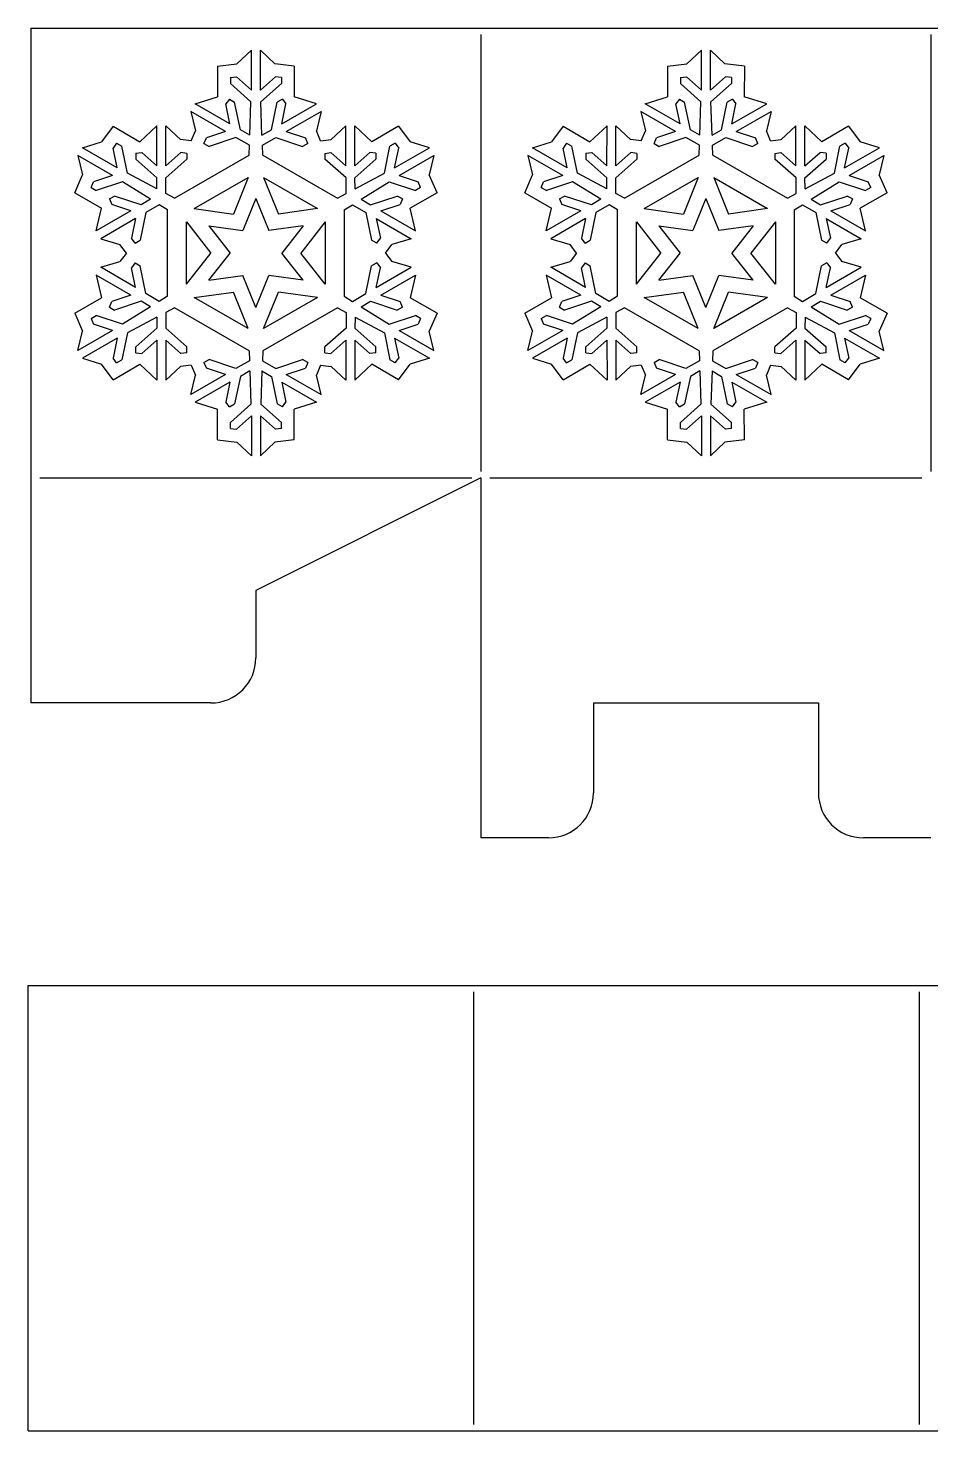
# Model space of a CAD drawing. Extents: x -153 to 132, y 187 to 406.
# Drawn here: x -153.1 to -12.7, y 187.5 to 405.7 of the extents above; entities that cross this region are included whole.
import ezdxf

# ---------------------------------------------------------------- set-up
doc = ezdxf.new("R2010")
doc.units = 0
doc.layers.get('0').update_dxf_attribs({"linetype": 'CONTINUOUS'})

msp = doc.modelspace()

# ---------------------------------------------------------------- linework, layer by layer
for p, q in [((-152.69, 405.74), (-152.69, 300.74)), ((-152.69, 405.74), (127.31, 405.74)), ((-82.69, 404.74), (-82.69, 336.74)), ((-12.69, 404.74), (-12.69, 336.74)), ((-118.39, 402.31), (-120.65, 400.17)), ((-118.39, 396.06), (-118.39, 402.31)), ((-116.99, 396.06), (-116.99, 402.31)), ((-116.99, 402.31), (-114.73, 400.17)), ((-48.39, 402.31), (-50.65, 400.17)), ((-48.39, 396.06), (-48.39, 402.31)), ((-46.99, 396.06), (-46.99, 402.31)), ((-46.99, 402.31), (-44.73, 400.17)), ((-123.67, 399.83), (-120.65, 400.17)), ((-123.67, 399.83), (-123.65, 395.02)), ((-111.71, 399.83), (-114.73, 400.17)), ((-111.71, 399.83), (-111.73, 395.02)), ((-53.67, 399.83), (-50.65, 400.17)), ((-53.67, 399.83), (-53.65, 395.02)), ((-41.71, 399.83), (-44.73, 400.17)), ((-41.71, 399.83), (-41.73, 395.02)), ((-121.66, 398.04), (-120.73, 398.15)), ((-121.66, 398.04), (-121.66, 397.11)), ((-118.39, 396.06), (-120.73, 398.15)), ((-116.99, 396.06), (-114.65, 398.15)), ((-113.72, 398.04), (-114.65, 398.15)), ((-113.72, 398.04), (-113.72, 397.11)), ((-51.66, 398.04), (-50.73, 398.15)), ((-51.66, 398.04), (-51.66, 397.11)), ((-48.39, 396.06), (-50.73, 398.15)), ((-46.99, 396.06), (-44.65, 398.15)), ((-43.72, 398.04), (-44.65, 398.15)), ((-43.72, 398.04), (-43.72, 397.11)), ((-118.46, 394.26), (-121.66, 397.11)), ((-116.92, 394.26), (-113.72, 397.11)), ((-48.46, 394.26), (-51.66, 397.11)), ((-46.92, 394.26), (-43.72, 397.11)), ((-127.14, 393.96), (-123.65, 395.02)), ((-121.72, 390.86), (-127.14, 393.96)), ((-121.81, 394.69), (-122.36, 393.93)), ((-121.72, 390.86), (-122.36, 393.93)), ((-121.81, 394.69), (-121, 394.22)), ((-120.1, 389.93), (-121, 394.22)), ((-118.64, 389.1), (-118.46, 394.26)), ((-116.74, 389.1), (-116.92, 394.26)), ((-115.28, 389.93), (-114.38, 394.22)), ((-113.57, 394.69), (-114.38, 394.22)), ((-113.66, 390.86), (-108.24, 393.96)), ((-113.66, 390.86), (-113.02, 393.93)), ((-113.57, 394.69), (-113.02, 393.93)), ((-108.24, 393.96), (-111.73, 395.02)), ((-57.14, 393.96), (-53.65, 395.02)), ((-51.72, 390.86), (-57.14, 393.96)), ((-51.81, 394.69), (-52.36, 393.93)), ((-51.72, 390.86), (-52.36, 393.93)), ((-51.81, 394.69), (-51, 394.22)), ((-50.1, 389.93), (-51, 394.22)), ((-48.64, 389.1), (-48.46, 394.26)), ((-46.74, 389.1), (-46.92, 394.26)), ((-45.28, 389.93), (-44.38, 394.22)), ((-43.57, 394.69), (-44.38, 394.22)), ((-43.66, 390.86), (-38.24, 393.96)), ((-43.66, 390.86), (-43.02, 393.93)), ((-43.57, 394.69), (-43.02, 393.93)), ((-38.24, 393.96), (-41.73, 395.02)), ((-122.41, 389.65), (-127.83, 392.75)), ((-127.83, 392.75), (-127.1, 389.73)), ((-112.97, 389.65), (-107.55, 392.75)), ((-107.55, 392.75), (-108.28, 389.73)), ((-52.41, 389.65), (-57.83, 392.75)), ((-57.83, 392.75), (-57.1, 389.73)), ((-42.97, 389.65), (-37.55, 392.75)), ((-37.55, 392.75), (-38.28, 389.73)), ((-139.89, 390.46), (-141.7, 388.02)), ((-139.89, 390.46), (-135.73, 388.04)), ((-133.07, 390.54), (-135.73, 388.04)), ((-133.1, 384.29), (-133.07, 390.54)), ((-131.7, 384.29), (-131.68, 390.53)), ((-131.68, 390.53), (-129.42, 388.39)), ((-127.76, 388.19), (-127.1, 389.73)), ((-125.76, 387.79), (-125.39, 388.65)), ((-122.41, 389.65), (-125.39, 388.65)), ((-120.79, 388.72), (-124.94, 387.33)), ((-118.7, 387.52), (-120.79, 388.72)), ((-118.64, 389.1), (-120.1, 389.93)), ((-116.74, 389.1), (-115.28, 389.93)), ((-116.68, 387.52), (-114.59, 388.72)), ((-114.59, 388.72), (-110.44, 387.33)), ((-112.97, 389.65), (-109.99, 388.65)), ((-109.62, 387.79), (-109.99, 388.65)), ((-107.62, 388.19), (-108.28, 389.73)), ((-103.7, 390.53), (-105.96, 388.39)), ((-103.68, 384.29), (-103.7, 390.53)), ((-102.31, 390.54), (-99.65, 388.04)), ((-102.28, 384.29), (-102.31, 390.54)), ((-95.49, 390.46), (-99.65, 388.04)), ((-95.49, 390.46), (-93.68, 388.02)), ((-69.89, 390.46), (-71.7, 388.02)), ((-69.89, 390.46), (-65.73, 388.04)), ((-63.07, 390.54), (-65.73, 388.04)), ((-63.1, 384.29), (-63.07, 390.54)), ((-61.7, 384.29), (-61.68, 390.53)), ((-61.68, 390.53), (-59.42, 388.39)), ((-57.76, 388.19), (-57.1, 389.73)), ((-55.76, 387.79), (-55.39, 388.65)), ((-52.41, 389.65), (-55.39, 388.65)), ((-50.79, 388.72), (-54.94, 387.33)), ((-48.7, 387.52), (-50.79, 388.72)), ((-48.64, 389.1), (-50.1, 389.93)), ((-46.74, 389.1), (-45.28, 389.93)), ((-46.68, 387.52), (-44.59, 388.72)), ((-44.59, 388.72), (-40.44, 387.33)), ((-42.97, 389.65), (-39.99, 388.65)), ((-39.62, 387.79), (-39.99, 388.65)), ((-37.62, 388.19), (-38.28, 389.73)), ((-33.7, 390.53), (-35.96, 388.39)), ((-33.68, 384.29), (-33.7, 390.53)), ((-32.31, 390.54), (-29.65, 388.04)), ((-32.28, 384.29), (-32.31, 390.54)), ((-25.49, 390.46), (-29.65, 388.04)), ((-25.49, 390.46), (-23.68, 388.02)), ((-144.68, 387.13), (-141.7, 388.02)), ((-139.27, 384.01), (-144.68, 387.13)), ((-139.35, 387.83), (-139.9, 387.08)), ((-139.27, 384.01), (-139.9, 387.08)), ((-139.35, 387.83), (-138.54, 387.36)), ((-137.68, 383.17), (-138.54, 387.36)), ((-136.36, 386.28), (-135.44, 386.38)), ((-133.1, 384.29), (-135.44, 386.38)), ((-131.7, 384.29), (-129.35, 386.36)), ((-127.76, 388.19), (-129.42, 388.39)), ((-128.42, 386.25), (-129.35, 386.36)), ((-125.76, 387.79), (-124.94, 387.33)), ((-118.75, 385.99), (-118.7, 387.52)), ((-116.63, 385.99), (-116.68, 387.52)), ((-109.62, 387.79), (-110.44, 387.33)), ((-107.62, 388.19), (-105.96, 388.39)), ((-106.96, 386.25), (-106.03, 386.36)), ((-103.68, 384.29), (-106.03, 386.36)), ((-102.28, 384.29), (-99.94, 386.38)), ((-99.01, 386.28), (-99.94, 386.38)), ((-97.7, 383.17), (-96.84, 387.36)), ((-96.03, 387.83), (-96.84, 387.36)), ((-96.11, 384.01), (-90.7, 387.13)), ((-96.11, 384.01), (-95.48, 387.08)), ((-96.03, 387.83), (-95.48, 387.08)), ((-90.7, 387.13), (-93.68, 388.02)), ((-74.68, 387.13), (-71.7, 388.02)), ((-69.27, 384.01), (-74.68, 387.13)), ((-69.35, 387.83), (-69.9, 387.08)), ((-69.27, 384.01), (-69.9, 387.08)), ((-69.35, 387.83), (-68.54, 387.36)), ((-67.68, 383.17), (-68.54, 387.36)), ((-66.36, 386.28), (-65.44, 386.38)), ((-63.1, 384.29), (-65.44, 386.38)), ((-61.7, 384.29), (-59.35, 386.36)), ((-57.76, 388.19), (-59.42, 388.39)), ((-58.42, 386.25), (-59.35, 386.36)), ((-55.76, 387.79), (-54.94, 387.33)), ((-48.75, 385.99), (-48.7, 387.52)), ((-46.63, 385.99), (-46.68, 387.52)), ((-39.62, 387.79), (-40.44, 387.33)), ((-37.62, 388.19), (-35.96, 388.39)), ((-36.96, 386.25), (-36.03, 386.36)), ((-33.68, 384.29), (-36.03, 386.36)), ((-32.28, 384.29), (-29.94, 386.38)), ((-29.01, 386.28), (-29.94, 386.38)), ((-27.7, 383.17), (-26.84, 387.36)), ((-26.03, 387.83), (-26.84, 387.36)), ((-26.11, 384.01), (-20.7, 387.13)), ((-26.11, 384.01), (-25.48, 387.08)), ((-26.03, 387.83), (-25.48, 387.08)), ((-20.7, 387.13), (-23.68, 388.02)), ((-139.97, 382.8), (-145.38, 385.92)), ((-145.38, 385.92), (-144.66, 382.89)), ((-136.36, 386.28), (-136.36, 385.35)), ((-133.1, 382.43), (-136.36, 385.35)), ((-131.71, 382.42), (-128.43, 385.32)), ((-130.36, 379.29), (-118.75, 385.99)), ((-128.42, 386.25), (-128.43, 385.32)), ((-116.63, 385.99), (-105.02, 379.29)), ((-106.96, 386.25), (-106.95, 385.32)), ((-103.67, 382.42), (-106.95, 385.32)), ((-102.28, 382.43), (-99.01, 385.35)), ((-99.01, 386.28), (-99.01, 385.35)), ((-95.41, 382.8), (-90, 385.92)), ((-90, 385.92), (-90.72, 382.89)), ((-69.97, 382.8), (-75.38, 385.92)), ((-75.38, 385.92), (-74.66, 382.89)), ((-66.36, 386.28), (-66.36, 385.35)), ((-63.1, 382.43), (-66.36, 385.35)), ((-61.71, 382.42), (-58.43, 385.32)), ((-60.36, 379.29), (-48.75, 385.99)), ((-58.42, 386.25), (-58.43, 385.32)), ((-46.63, 385.99), (-35.02, 379.29)), ((-36.96, 386.25), (-36.95, 385.32)), ((-33.67, 382.42), (-36.95, 385.32)), ((-32.28, 382.43), (-29.01, 385.35)), ((-29.01, 386.28), (-29.01, 385.35)), ((-25.41, 382.8), (-20, 385.92)), ((-20, 385.92), (-20.72, 382.89)), ((-145.87, 380.11), (-144.66, 382.89)), ((-139.97, 382.8), (-142.95, 381.81)), ((-133.11, 380.74), (-137.68, 383.17)), ((-133.11, 380.74), (-133.1, 382.43)), ((-131.72, 380), (-131.71, 382.42)), ((-127.28, 377.67), (-118.9, 382.51)), ((-118.9, 382.51), (-121.19, 376.81)), ((-116.48, 382.51), (-108.1, 377.67)), ((-116.48, 382.51), (-114.18, 376.81)), ((-103.66, 380), (-103.67, 382.42)), ((-102.27, 380.74), (-102.28, 382.43)), ((-102.27, 380.74), (-97.7, 383.17)), ((-95.41, 382.8), (-92.43, 381.81)), ((-89.51, 380.11), (-90.72, 382.89)), ((-75.87, 380.11), (-74.66, 382.89)), ((-69.97, 382.8), (-72.95, 381.81)), ((-63.11, 380.74), (-67.68, 383.17)), ((-63.11, 380.74), (-63.1, 382.43)), ((-61.72, 380), (-61.71, 382.42)), ((-57.28, 377.67), (-48.9, 382.51)), ((-48.9, 382.51), (-51.19, 376.81)), ((-46.48, 382.51), (-38.1, 377.67)), ((-46.48, 382.51), (-44.18, 376.81)), ((-33.66, 380), (-33.67, 382.42)), ((-32.27, 380.74), (-32.28, 382.43)), ((-32.27, 380.74), (-27.7, 383.17)), ((-25.41, 382.8), (-22.43, 381.81)), ((-19.51, 380.11), (-20.72, 382.89)), ((-145.87, 380.11), (-141.69, 377.72)), ((-143.32, 380.95), (-142.95, 381.81)), ((-143.32, 380.95), (-142.51, 380.49)), ((-138.44, 381.84), (-142.51, 380.49)), ((-134.06, 379.1), (-138.44, 381.84)), ((-130.36, 379.29), (-131.72, 380)), ((-105.02, 379.29), (-103.66, 380)), ((-101.32, 379.1), (-96.94, 381.84)), ((-96.94, 381.84), (-92.87, 380.49)), ((-89.51, 380.11), (-93.69, 377.72)), ((-92.06, 380.95), (-92.87, 380.49)), ((-92.06, 380.95), (-92.43, 381.81)), ((-75.87, 380.11), (-71.69, 377.72)), ((-73.32, 380.95), (-72.95, 381.81)), ((-73.32, 380.95), (-72.51, 380.49)), ((-68.44, 381.84), (-72.51, 380.49)), ((-64.06, 379.1), (-68.44, 381.84)), ((-60.36, 379.29), (-61.72, 380)), ((-35.02, 379.29), (-33.66, 380)), ((-31.32, 379.1), (-26.94, 381.84)), ((-26.94, 381.84), (-22.87, 380.49)), ((-19.51, 380.11), (-23.69, 377.72)), ((-22.06, 380.95), (-22.87, 380.49)), ((-22.06, 380.95), (-22.43, 381.81)), ((-142.52, 374.17), (-141.69, 377.72)), ((-140.48, 379.15), (-139.67, 379.61)), ((-140.48, 379.15), (-140.11, 378.29)), ((-137.12, 377.31), (-140.11, 378.29)), ((-135.51, 378.25), (-139.67, 379.61)), ((-134.06, 379.1), (-135.51, 378.25)), ((-132.72, 378.26), (-134.81, 377.05)), ((-131.42, 377.45), (-132.72, 378.26)), ((-127.28, 377.67), (-121.19, 376.81)), ((-117.69, 379.22), (-119.7, 374.23)), ((-117.69, 379.22), (-115.68, 374.23)), ((-108.1, 377.67), (-114.18, 376.81)), ((-103.95, 377.45), (-102.65, 378.26)), ((-102.65, 378.26), (-100.57, 377.05)), ((-101.32, 379.1), (-99.86, 378.25)), ((-99.86, 378.25), (-95.7, 379.61)), ((-98.25, 377.31), (-95.27, 378.29)), ((-94.9, 379.15), (-95.7, 379.61)), ((-94.9, 379.15), (-95.27, 378.29)), ((-92.85, 374.17), (-93.69, 377.72)), ((-72.52, 374.17), (-71.69, 377.72)), ((-70.48, 379.15), (-69.67, 379.61)), ((-70.48, 379.15), (-70.11, 378.29)), ((-67.12, 377.31), (-70.11, 378.29)), ((-65.51, 378.25), (-69.67, 379.61)), ((-64.06, 379.1), (-65.51, 378.25)), ((-62.72, 378.26), (-64.81, 377.05)), ((-61.42, 377.45), (-62.72, 378.26)), ((-57.28, 377.67), (-51.19, 376.81)), ((-47.69, 379.22), (-49.7, 374.23)), ((-47.69, 379.22), (-45.68, 374.23)), ((-38.1, 377.67), (-44.18, 376.81)), ((-33.95, 377.45), (-32.65, 378.26)), ((-32.65, 378.26), (-30.57, 377.05)), ((-31.32, 379.1), (-29.86, 378.25)), ((-29.86, 378.25), (-25.7, 379.61)), ((-28.25, 377.31), (-25.27, 378.29)), ((-24.9, 379.15), (-25.7, 379.61)), ((-24.9, 379.15), (-25.27, 378.29)), ((-22.85, 374.17), (-23.69, 377.72)), ((-137.12, 377.31), (-142.52, 374.17)), ((-136.42, 376.11), (-141.82, 372.96)), ((-136.42, 376.11), (-137.05, 373.03)), ((-134.81, 377.05), (-135.68, 372.75)), ((-131.42, 364.04), (-131.42, 377.45)), ((-128.48, 365.91), (-128.48, 375.58)), ((-128.48, 375.58), (-124.7, 370.74)), ((-106.89, 375.58), (-110.68, 370.74)), ((-106.89, 375.58), (-106.89, 365.91)), ((-103.95, 377.45), (-103.95, 364.04)), ((-100.57, 377.05), (-99.7, 372.75)), ((-98.96, 376.11), (-93.56, 372.96)), ((-98.96, 376.11), (-98.33, 373.03)), ((-98.25, 377.31), (-92.85, 374.17)), ((-67.12, 377.31), (-72.52, 374.17)), ((-66.42, 376.11), (-71.82, 372.96)), ((-66.42, 376.11), (-67.05, 373.03)), ((-64.81, 377.05), (-65.68, 372.75)), ((-61.42, 364.04), (-61.42, 377.45)), ((-58.48, 365.91), (-58.48, 375.58)), ((-58.48, 375.58), (-54.7, 370.74)), ((-36.89, 375.58), (-40.68, 370.74)), ((-36.89, 375.58), (-36.89, 365.91)), ((-33.95, 377.45), (-33.95, 364.04)), ((-30.57, 377.05), (-29.7, 372.75)), ((-28.96, 376.11), (-23.56, 372.96)), ((-28.96, 376.11), (-28.33, 373.03)), ((-28.25, 377.31), (-22.85, 374.17)), ((-125.03, 374.98), (-121.71, 370.74)), ((-125.03, 374.98), (-119.7, 374.23)), ((-110.35, 374.98), (-115.68, 374.23)), ((-110.35, 374.98), (-113.67, 370.74)), ((-55.03, 374.98), (-51.71, 370.74)), ((-55.03, 374.98), (-49.7, 374.23)), ((-40.35, 374.98), (-45.68, 374.23)), ((-40.35, 374.98), (-43.67, 370.74)), ((-141.82, 372.96), (-138.83, 372.08)), ((-137.83, 370.74), (-138.83, 372.08)), ((-136.49, 372.28), (-137.05, 373.03)), ((-136.49, 372.28), (-135.68, 372.75)), ((-98.89, 372.28), (-99.7, 372.75)), ((-98.89, 372.28), (-98.33, 373.03)), ((-97.55, 370.74), (-96.54, 372.08)), ((-93.56, 372.96), (-96.54, 372.08)), ((-71.82, 372.96), (-68.83, 372.08)), ((-67.83, 370.74), (-68.83, 372.08)), ((-66.49, 372.28), (-67.05, 373.03)), ((-66.49, 372.28), (-65.68, 372.75)), ((-28.89, 372.28), (-29.7, 372.75)), ((-28.89, 372.28), (-28.33, 373.03)), ((-27.55, 370.74), (-26.54, 372.08)), ((-23.56, 372.96), (-26.54, 372.08)), ((-141.82, 368.52), (-138.83, 369.4)), ((-137.83, 370.74), (-138.83, 369.4)), ((-136.49, 369.21), (-137.05, 368.46)), ((-136.49, 369.21), (-135.68, 368.73)), ((-128.48, 365.91), (-124.7, 370.74)), ((-125.03, 366.51), (-121.71, 370.74)), ((-110.35, 366.51), (-113.67, 370.74)), ((-106.89, 365.91), (-110.68, 370.74)), ((-98.89, 369.21), (-99.7, 368.73)), ((-98.89, 369.21), (-98.33, 368.46)), ((-97.55, 370.74), (-96.54, 369.4)), ((-93.56, 368.52), (-96.54, 369.4)), ((-71.82, 368.52), (-68.83, 369.4)), ((-67.83, 370.74), (-68.83, 369.4)), ((-66.49, 369.21), (-67.05, 368.46)), ((-66.49, 369.21), (-65.68, 368.73)), ((-58.48, 365.91), (-54.7, 370.74)), ((-55.03, 366.51), (-51.71, 370.74)), ((-40.35, 366.51), (-43.67, 370.74)), ((-36.89, 365.91), (-40.68, 370.74)), ((-28.89, 369.21), (-29.7, 368.73)), ((-28.89, 369.21), (-28.33, 368.46)), ((-27.55, 370.74), (-26.54, 369.4)), ((-23.56, 368.52), (-26.54, 369.4)), ((-137.12, 364.17), (-142.52, 367.32)), ((-142.52, 367.32), (-141.69, 363.77)), ((-136.42, 365.38), (-141.82, 368.52)), ((-136.42, 365.38), (-137.05, 368.46)), ((-134.81, 364.44), (-135.68, 368.73)), ((-125.03, 366.51), (-119.7, 367.26)), ((-117.69, 362.27), (-119.7, 367.26)), ((-117.69, 362.27), (-115.68, 367.26)), ((-110.35, 366.51), (-115.68, 367.26)), ((-100.57, 364.44), (-99.7, 368.73)), ((-98.96, 365.38), (-93.56, 368.52)), ((-98.96, 365.38), (-98.33, 368.46)), ((-98.25, 364.17), (-92.85, 367.32)), ((-92.85, 367.32), (-93.69, 363.77)), ((-67.12, 364.17), (-72.52, 367.32)), ((-72.52, 367.32), (-71.69, 363.77)), ((-66.42, 365.38), (-71.82, 368.52)), ((-66.42, 365.38), (-67.05, 368.46)), ((-64.81, 364.44), (-65.68, 368.73)), ((-55.03, 366.51), (-49.7, 367.26)), ((-47.69, 362.27), (-49.7, 367.26)), ((-47.69, 362.27), (-45.68, 367.26)), ((-40.35, 366.51), (-45.68, 367.26)), ((-30.57, 364.44), (-29.7, 368.73)), ((-28.96, 365.38), (-23.56, 368.52)), ((-28.96, 365.38), (-28.33, 368.46)), ((-28.25, 364.17), (-22.85, 367.32)), ((-22.85, 367.32), (-23.69, 363.77)), ((-127.28, 363.81), (-121.19, 364.67)), ((-118.9, 358.98), (-121.19, 364.67)), ((-116.48, 358.98), (-114.18, 364.67)), ((-108.1, 363.81), (-114.18, 364.67)), ((-57.28, 363.81), (-51.19, 364.67)), ((-48.9, 358.98), (-51.19, 364.67)), ((-46.48, 358.98), (-44.18, 364.67)), ((-38.1, 363.81), (-44.18, 364.67)), ((-145.87, 361.38), (-141.69, 363.77)), ((-140.48, 362.34), (-140.11, 363.2)), ((-137.12, 364.17), (-140.11, 363.2)), ((-135.51, 363.24), (-139.67, 361.87)), ((-134.06, 362.39), (-138.44, 359.65)), ((-134.06, 362.39), (-135.51, 363.24)), ((-132.72, 363.22), (-134.81, 364.44)), ((-131.42, 364.04), (-132.72, 363.22)), ((-118.9, 358.98), (-127.28, 363.81)), ((-108.1, 363.81), (-116.48, 358.98)), ((-103.95, 364.04), (-102.65, 363.22)), ((-102.65, 363.22), (-100.57, 364.44)), ((-101.32, 362.39), (-99.86, 363.24)), ((-101.32, 362.39), (-96.94, 359.65)), ((-99.86, 363.24), (-95.7, 361.87)), ((-98.25, 364.17), (-95.27, 363.2)), ((-94.9, 362.34), (-95.27, 363.2)), ((-89.51, 361.38), (-93.69, 363.77)), ((-75.87, 361.38), (-71.69, 363.77)), ((-70.48, 362.34), (-70.11, 363.2)), ((-67.12, 364.17), (-70.11, 363.2)), ((-65.51, 363.24), (-69.67, 361.87)), ((-64.06, 362.39), (-68.44, 359.65)), ((-64.06, 362.39), (-65.51, 363.24)), ((-62.72, 363.22), (-64.81, 364.44)), ((-61.42, 364.04), (-62.72, 363.22)), ((-48.9, 358.98), (-57.28, 363.81)), ((-38.1, 363.81), (-46.48, 358.98)), ((-33.95, 364.04), (-32.65, 363.22)), ((-32.65, 363.22), (-30.57, 364.44)), ((-31.32, 362.39), (-29.86, 363.24)), ((-31.32, 362.39), (-26.94, 359.65)), ((-29.86, 363.24), (-25.7, 361.87)), ((-28.25, 364.17), (-25.27, 363.2)), ((-24.9, 362.34), (-25.27, 363.2)), ((-19.51, 361.38), (-23.69, 363.77)), ((-145.87, 361.38), (-144.66, 358.59)), ((-143.32, 360.53), (-142.51, 361)), ((-143.32, 360.53), (-142.95, 359.68)), ((-138.44, 359.65), (-142.51, 361)), ((-140.48, 362.34), (-139.67, 361.87)), ((-133.11, 360.74), (-137.68, 358.32)), ((-133.11, 360.74), (-133.1, 359.06)), ((-130.36, 362.2), (-131.72, 361.48)), ((-131.72, 361.48), (-131.71, 359.06)), ((-118.75, 355.5), (-130.36, 362.2)), ((-105.02, 362.2), (-116.63, 355.5)), ((-105.02, 362.2), (-103.66, 361.48)), ((-103.66, 361.48), (-103.67, 359.06)), ((-102.27, 360.74), (-102.28, 359.06)), ((-102.27, 360.74), (-97.7, 358.32)), ((-96.94, 359.65), (-92.87, 361)), ((-94.9, 362.34), (-95.7, 361.87)), ((-92.06, 360.53), (-92.87, 361)), ((-92.06, 360.53), (-92.43, 359.68)), ((-89.51, 361.38), (-90.72, 358.59)), ((-75.87, 361.38), (-74.66, 358.59)), ((-73.32, 360.53), (-72.51, 361)), ((-73.32, 360.53), (-72.95, 359.68)), ((-68.44, 359.65), (-72.51, 361)), ((-70.48, 362.34), (-69.67, 361.87)), ((-63.11, 360.74), (-67.68, 358.32)), ((-63.11, 360.74), (-63.1, 359.06)), ((-60.36, 362.2), (-61.72, 361.48)), ((-61.72, 361.48), (-61.71, 359.06)), ((-48.75, 355.5), (-60.36, 362.2)), ((-35.02, 362.2), (-46.63, 355.5)), ((-35.02, 362.2), (-33.66, 361.48)), ((-33.66, 361.48), (-33.67, 359.06)), ((-32.27, 360.74), (-32.28, 359.06)), ((-32.27, 360.74), (-27.7, 358.32)), ((-26.94, 359.65), (-22.87, 361)), ((-24.9, 362.34), (-25.7, 361.87)), ((-22.06, 360.53), (-22.87, 361)), ((-22.06, 360.53), (-22.43, 359.68)), ((-19.51, 361.38), (-20.72, 358.59)), ((-139.97, 358.69), (-145.38, 355.56)), ((-145.38, 355.56), (-144.66, 358.59)), ((-139.97, 358.69), (-142.95, 359.68)), ((-137.68, 358.32), (-138.54, 354.12)), ((-133.1, 359.06), (-136.36, 356.14)), ((-131.71, 359.06), (-128.43, 356.17)), ((-103.67, 359.06), (-106.95, 356.17)), ((-102.28, 359.06), (-99.01, 356.14)), ((-97.7, 358.32), (-96.84, 354.12)), ((-95.41, 358.69), (-92.43, 359.68)), ((-95.41, 358.69), (-90, 355.56)), ((-90, 355.56), (-90.72, 358.59)), ((-69.97, 358.69), (-75.38, 355.56)), ((-75.38, 355.56), (-74.66, 358.59)), ((-69.97, 358.69), (-72.95, 359.68)), ((-67.68, 358.32), (-68.54, 354.12)), ((-63.1, 359.06), (-66.36, 356.14)), ((-61.71, 359.06), (-58.43, 356.17)), ((-33.67, 359.06), (-36.95, 356.17)), ((-32.28, 359.06), (-29.01, 356.14)), ((-27.7, 358.32), (-26.84, 354.12)), ((-25.41, 358.69), (-22.43, 359.68)), ((-25.41, 358.69), (-20, 355.56)), ((-20, 355.56), (-20.72, 358.59)), ((-139.27, 357.48), (-144.68, 354.36)), ((-139.27, 357.48), (-139.9, 354.4)), ((-136.36, 355.2), (-136.36, 356.14)), ((-133.1, 357.2), (-135.44, 355.1)), ((-133.1, 357.2), (-133.07, 350.95)), ((-131.7, 357.2), (-131.68, 350.95)), ((-131.7, 357.2), (-129.35, 355.12)), ((-128.42, 355.23), (-128.43, 356.17)), ((-106.96, 355.23), (-106.95, 356.17)), ((-103.68, 357.2), (-106.03, 355.12)), ((-103.68, 357.2), (-103.7, 350.95)), ((-102.28, 357.2), (-102.31, 350.95)), ((-102.28, 357.2), (-99.94, 355.1)), ((-99.01, 355.2), (-99.01, 356.14)), ((-96.11, 357.48), (-90.7, 354.36)), ((-96.11, 357.48), (-95.48, 354.4)), ((-69.27, 357.48), (-74.68, 354.36)), ((-69.27, 357.48), (-69.9, 354.4)), ((-66.36, 355.2), (-66.36, 356.14)), ((-63.1, 357.2), (-65.44, 355.1)), ((-63.1, 357.2), (-63.07, 350.95)), ((-61.7, 357.2), (-61.68, 350.95)), ((-61.7, 357.2), (-59.35, 355.12)), ((-58.42, 355.23), (-58.43, 356.17)), ((-36.96, 355.23), (-36.95, 356.17)), ((-33.68, 357.2), (-36.03, 355.12)), ((-33.68, 357.2), (-33.7, 350.95)), ((-32.28, 357.2), (-32.31, 350.95)), ((-32.28, 357.2), (-29.94, 355.1)), ((-29.01, 355.2), (-29.01, 356.14)), ((-26.11, 357.48), (-20.7, 354.36)), ((-26.11, 357.48), (-25.48, 354.4)), ((-144.68, 354.36), (-141.7, 353.46)), ((-139.35, 353.65), (-139.9, 354.4)), ((-139.35, 353.65), (-138.54, 354.12)), ((-136.36, 355.2), (-135.44, 355.1)), ((-128.42, 355.23), (-129.35, 355.12)), ((-125.76, 353.7), (-124.94, 354.16)), ((-125.76, 353.7), (-125.39, 352.84)), ((-120.79, 352.76), (-124.94, 354.16)), ((-118.7, 353.96), (-120.79, 352.76)), ((-118.75, 355.5), (-118.7, 353.96)), ((-116.63, 355.5), (-116.68, 353.96)), ((-116.68, 353.96), (-114.59, 352.76)), ((-114.59, 352.76), (-110.44, 354.16)), ((-109.62, 353.7), (-110.44, 354.16)), ((-109.62, 353.7), (-109.99, 352.84)), ((-106.96, 355.23), (-106.03, 355.12)), ((-99.01, 355.2), (-99.94, 355.1)), ((-96.03, 353.65), (-96.84, 354.12)), ((-96.03, 353.65), (-95.48, 354.4)), ((-90.7, 354.36), (-93.68, 353.46)), ((-74.68, 354.36), (-71.7, 353.46)), ((-69.35, 353.65), (-69.9, 354.4)), ((-69.35, 353.65), (-68.54, 354.12)), ((-66.36, 355.2), (-65.44, 355.1)), ((-58.42, 355.23), (-59.35, 355.12)), ((-55.76, 353.7), (-54.94, 354.16)), ((-55.76, 353.7), (-55.39, 352.84)), ((-50.79, 352.76), (-54.94, 354.16)), ((-48.7, 353.96), (-50.79, 352.76)), ((-48.75, 355.5), (-48.7, 353.96)), ((-46.63, 355.5), (-46.68, 353.96)), ((-46.68, 353.96), (-44.59, 352.76)), ((-44.59, 352.76), (-40.44, 354.16)), ((-39.62, 353.7), (-40.44, 354.16)), ((-39.62, 353.7), (-39.99, 352.84)), ((-36.96, 355.23), (-36.03, 355.12)), ((-29.01, 355.2), (-29.94, 355.1)), ((-26.03, 353.65), (-26.84, 354.12)), ((-26.03, 353.65), (-25.48, 354.4)), ((-20.7, 354.36), (-23.68, 353.46)), ((-139.89, 351.02), (-141.7, 353.46)), ((-139.89, 351.02), (-135.73, 353.44)), ((-133.07, 350.95), (-135.73, 353.44)), ((-131.68, 350.95), (-129.42, 353.1)), ((-127.76, 353.3), (-129.42, 353.1)), ((-122.41, 351.84), (-127.83, 348.73)), ((-127.83, 348.73), (-127.1, 351.76)), ((-127.76, 353.3), (-127.1, 351.76)), ((-122.41, 351.84), (-125.39, 352.84)), ((-120.1, 351.55), (-121, 347.27)), ((-118.64, 352.39), (-120.1, 351.55)), ((-118.64, 352.39), (-118.46, 347.22)), ((-116.74, 352.39), (-116.92, 347.22)), ((-116.74, 352.39), (-115.28, 351.55)), ((-115.28, 351.55), (-114.38, 347.27)), ((-112.97, 351.84), (-109.99, 352.84)), ((-112.97, 351.84), (-107.55, 348.73)), ((-107.62, 353.3), (-108.28, 351.76)), ((-107.55, 348.73), (-108.28, 351.76)), ((-107.62, 353.3), (-105.96, 353.1)), ((-103.7, 350.95), (-105.96, 353.1)), ((-102.31, 350.95), (-99.65, 353.44)), ((-95.49, 351.02), (-99.65, 353.44)), ((-95.49, 351.02), (-93.68, 353.46)), ((-69.89, 351.02), (-71.7, 353.46)), ((-69.89, 351.02), (-65.73, 353.44)), ((-63.07, 350.95), (-65.73, 353.44)), ((-61.68, 350.95), (-59.42, 353.1)), ((-57.76, 353.3), (-59.42, 353.1)), ((-52.41, 351.84), (-57.83, 348.73)), ((-57.83, 348.73), (-57.1, 351.76)), ((-57.76, 353.3), (-57.1, 351.76)), ((-52.41, 351.84), (-55.39, 352.84)), ((-50.1, 351.55), (-51, 347.27)), ((-48.64, 352.39), (-50.1, 351.55)), ((-48.64, 352.39), (-48.46, 347.22)), ((-46.74, 352.39), (-46.92, 347.22)), ((-46.74, 352.39), (-45.28, 351.55)), ((-45.28, 351.55), (-44.38, 347.27)), ((-42.97, 351.84), (-39.99, 352.84)), ((-42.97, 351.84), (-37.55, 348.73)), ((-37.62, 353.3), (-38.28, 351.76)), ((-37.55, 348.73), (-38.28, 351.76)), ((-37.62, 353.3), (-35.96, 353.1)), ((-33.7, 350.95), (-35.96, 353.1)), ((-32.31, 350.95), (-29.65, 353.44)), ((-25.49, 351.02), (-29.65, 353.44)), ((-25.49, 351.02), (-23.68, 353.46)), ((-121.72, 350.63), (-127.14, 347.52)), ((-121.72, 350.63), (-122.36, 347.55)), ((-113.66, 350.63), (-108.24, 347.52)), ((-113.66, 350.63), (-113.02, 347.55)), ((-51.72, 350.63), (-57.14, 347.52)), ((-51.72, 350.63), (-52.36, 347.55)), ((-43.66, 350.63), (-38.24, 347.52)), ((-43.66, 350.63), (-43.02, 347.55)), ((-127.14, 347.52), (-123.65, 346.47)), ((-121.81, 346.8), (-122.36, 347.55)), ((-121.81, 346.8), (-121, 347.27)), ((-118.46, 347.22), (-121.66, 344.38)), ((-116.92, 347.22), (-113.72, 344.38)), ((-113.57, 346.8), (-114.38, 347.27)), ((-113.57, 346.8), (-113.02, 347.55)), ((-108.24, 347.52), (-111.73, 346.47)), ((-57.14, 347.52), (-53.65, 346.47)), ((-51.81, 346.8), (-52.36, 347.55)), ((-51.81, 346.8), (-51, 347.27)), ((-48.46, 347.22), (-51.66, 344.38)), ((-46.92, 347.22), (-43.72, 344.38)), ((-43.57, 346.8), (-44.38, 347.27)), ((-43.57, 346.8), (-43.02, 347.55)), ((-38.24, 347.52), (-41.73, 346.47)), ((-123.67, 341.66), (-123.65, 346.47)), ((-118.39, 345.42), (-120.73, 343.34)), ((-118.39, 345.42), (-118.39, 339.17)), ((-116.99, 345.42), (-116.99, 339.17)), ((-116.99, 345.42), (-114.65, 343.34)), ((-111.71, 341.66), (-111.73, 346.47)), ((-53.67, 341.66), (-53.65, 346.47)), ((-48.39, 345.42), (-50.73, 343.34)), ((-48.39, 345.42), (-48.39, 339.17)), ((-46.99, 345.42), (-46.99, 339.17)), ((-46.99, 345.42), (-44.65, 343.34)), ((-41.71, 341.66), (-41.73, 346.47)), ((-121.66, 343.44), (-121.66, 344.38)), ((-121.66, 343.44), (-120.73, 343.34)), ((-113.72, 343.44), (-114.65, 343.34)), ((-113.72, 343.44), (-113.72, 344.38)), ((-51.66, 343.44), (-51.66, 344.38)), ((-51.66, 343.44), (-50.73, 343.34)), ((-43.72, 343.44), (-44.65, 343.34)), ((-43.72, 343.44), (-43.72, 344.38)), ((-123.67, 341.66), (-120.65, 341.31)), ((-118.39, 339.17), (-120.65, 341.31)), ((-116.99, 339.17), (-114.73, 341.31)), ((-111.71, 341.66), (-114.73, 341.31)), ((-53.67, 341.66), (-50.65, 341.31)), ((-48.39, 339.17), (-50.65, 341.31)), ((-46.99, 339.17), (-44.73, 341.31)), ((-41.71, 341.66), (-44.73, 341.31)), ((-151.29, 335.74), (-84.09, 335.74)), ((-82.69, 335.74), (-117.69, 318.24)), ((-82.69, 335.74), (-82.69, 279.74)), ((-81.29, 335.74), (-14.09, 335.74)), ((-117.69, 318.24), (-117.69, 307.74)), ((-124.69, 300.74), (-152.69, 300.74)), ((-65.19, 300.74), (-30.19, 300.74)), ((-65.19, 300.74), (-65.19, 286.74)), ((-30.19, 300.74), (-30.19, 286.74)), ((-72.19, 279.74), (-82.69, 279.74)), ((-12.69, 279.74), (-23.19, 279.74)), ((-153.12, 187.46), (-153.12, 256.76)), ((-153.12, 256.76), (124.08, 256.76)), ((-83.82, 255.77), (-83.82, 188.45)), ((-14.52, 255.77), (-14.52, 188.45)), ((-153.12, 187.46), (124.08, 187.46))]:
    msp.add_line(p, q)
for centre, start, end in [((-124.69, 307.74), 270, 0), ((-72.19, 286.74), 270, 0), ((-23.19, 286.74), 180, 270)]:
    msp.add_arc(centre, 7, start, end)

doc.saveas('drawing.dxf')
